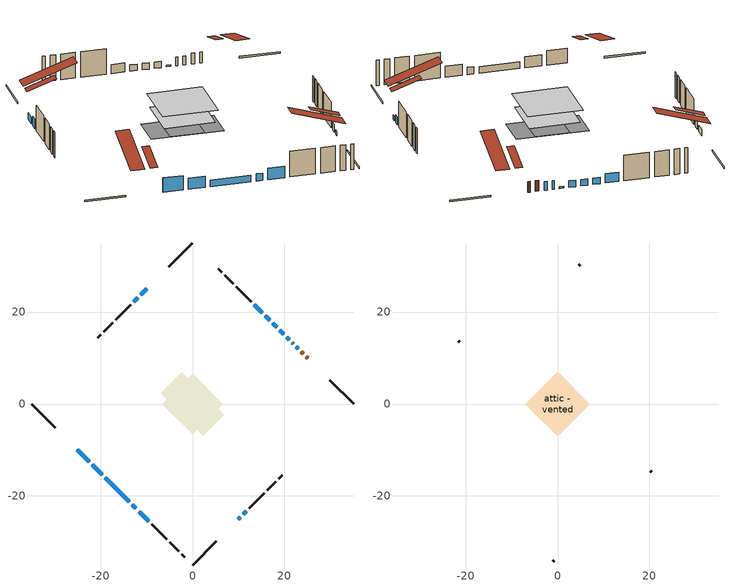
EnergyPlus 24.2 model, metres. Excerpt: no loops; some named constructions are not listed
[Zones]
conditioned space
 floor outside (Floor1 construction): -4.44,0 0,4.44 4.44,0 0,-4.44 z0
 floor adiabatic (AdiabaticFloorConstruction): -6.53,0 0,6.53 6.53,0 0,-6.53 z2.44
 floor foundation (Slab1 construction): -6.95,2.37 -2.37,6.95 6.95,-2.37 2.37,-6.95 z0
 wall outside (RimJoist1 construction): 0,-35.03 5.21,-29.82 / -35.03,0 -29.82,-5.21 / 0,35.03 -5.21,29.82 / 35.03,0 29.82,5.21 z0:0.3
 wall outside (AdiabaticWallConstruction 1): 25.04,9.99 24.74,10.29 / 24.09,10.95 23.64,11.39 z0:2.03
 wall outside (AdiabaticWallConstruction): -25.04,-9.99 -22.46,-12.58 z0:2.74; 22.99,12.05 22.61,12.43 / 21.95,13.08 21.7,13.33 z0:1.65; -21.8,-13.23 -19.64,-15.39 / -11.64,-23.39 -9.48,-25.55 z0:2.13; -18.99,-16.05 -13.81,-21.22 / 19.81,15.22 18.95,16.08 / -9.99,25.04 -11.28,23.75 / 18.29,16.74 17.43,17.6 / 16.78,18.26 15.84,19.19 z0:1.22; 21.05,13.99 20.47,14.56 z0:0.31; -13.16,-21.88 -12.3,-22.74 z0:1.38; 9.99,-25.04 10.37,-24.66 z0:0.89; 15.18,19.85 13.46,21.58 z0:1.73; -11.94,23.09 -12.8,22.23 z0:1.83; 11.02,-24.01 11.67,-23.36 z0:1.53
 wall outside (Wall1 construction): 12.33,-22.7 15.6,-19.44 / -8.83,-26.2 -5.56,-29.47 / -13.46,21.57 -16.73,18.31 / 12.8,22.23 9.54,25.5 z0:4.88
 wall outside (Wall2 construction): 16.25,-18.78 18.13,-16.9 / -4.9,-30.13 -3.02,-32.01 / -17.38,17.65 -19.27,15.77 / 8.88,26.15 7,28.04 z0:4.88
 wall outside (Wall3 construction): 18.79,-16.24 19.48,-15.56 / -2.37,-32.67 -1.68,-33.35 / -19.92,15.11 -20.61,14.42 / 6.34,28.69 5.65,29.38 z0:4.88
 window (WindowConstruction): -25.04,-9.99 -22.46,-12.58 z0:2.74
 window (WindowConstruction 14): 22.99,12.05 22.61,12.42 z0:1.65
 window (WindowConstruction 7): -21.8,-13.23 -19.64,-15.39 z0:2.13
 window (WindowConstruction 8): -18.99,-16.05 -13.81,-21.22 z0:1.22
 window (WindowConstruction 9): 21.95,13.08 21.7,13.33 z0:1.65
 window (WindowConstruction 10): 21.05,13.99 20.47,14.56 z0:0.3
 window (WindowConstruction 11): 19.81,15.22 18.95,16.08 z0:1.22
 window (WindowConstruction 12): -9.99,25.04 -11.28,23.75 z0:1.22
 window (WindowConstruction 13): -13.16,-21.88 -12.3,-22.74 z0:1.38
 window (WindowConstruction 1): -11.64,-23.39 -9.49,-25.55 z0:2.13
 window (WindowConstruction 15): 9.99,-25.04 10.37,-24.66 z0:0.89
 window (WindowConstruction 2): 18.29,16.74 17.43,17.6 z0:1.22
 window (WindowConstruction 3): 16.77,18.26 15.84,19.19 z0:1.22
 window (WindowConstruction 4): 15.18,19.85 13.46,21.57 z0:1.73
 window (WindowConstruction 5): -11.94,23.09 -12.8,22.23 z0:1.83
 window (WindowConstruction 6): 11.03,-24.01 11.67,-23.36 z0:1.52
 door (Door): 25.04,9.99 24.74,10.29 z0:2.03
 door (Door 1): 24.08,10.95 23.64,11.39 z0:2.03
 ceiling adiabatic (AdiabaticFloorConstruction): 0,-6.53 6.53,0 0,6.53 -6.53,0 z2.44
 roof outside (Roof2 construction): 9.33,-25.7,4.88 5.56,-21.93,6.65 4.57,-22.92,6.65 8.34,-26.69,4.88; -25.7,-9.33,4.88 -21.93,-5.56,6.65 -22.92,-4.57,6.65 -26.69,-8.34,4.88; -9.33,25.7,4.88 -5.56,21.93,6.65 -4.57,22.92,6.65 -8.34,26.69,4.88; 25.7,9.33,4.88 21.93,5.56,6.65 22.92,4.57,6.65 26.69,8.34,4.88
attic - vented
 floor to conditioned space (Floor2 construction Reversed): -7.07,0 0,7.07 7.07,0 0,-7.07 z4.88
 wall outside (Wall4 construction): 20.13,-14.9 20.5,-14.53 / -1.02,-34.01 -0.66,-34.38 / -21.27,13.77 -21.63,13.4 / 5,30.04 4.63,30.4 z0:4.88
 roof outside (Roof1 construction): 7.68,-27.35,4.88 0.8,-20.47,8.12 -1.01,-22.28,8.12 5.87,-29.16,4.88; -27.35,-7.68,4.88 -20.47,-0.8,8.12 -22.28,1.01,8.12 -29.16,-5.87,4.88; -7.68,27.35,4.88 -0.8,20.47,8.12 1.01,22.28,8.12 -5.87,29.16,4.88; 27.35,7.68,4.88 20.47,0.8,8.12 22.28,-1.01,8.12 29.16,5.87,4.88
[Material] Roughness=Rough; Thermal Absorptance=0.9
Name | Thickness {m} | Conductivity {W/m-K} | Density {kg/m3} | Specific Heat {J/kg-K} | Solar Absorptance | Visible Absorptance
ceiling loosefill ins | 0.254 | 0.0480833 | 16.02 | 1046.75 | 0.7 | 0.7
ceiling stud and cavity | 0.1397 | 0.678077 | 65.682 | 1177.47 | 0.7 | 0.7
gypsum board | 0.0127 | 0.160291 | 801 | 837.4 | 0.6 | 0.6
[Construction]
Floor2 construction: ceiling loosefill ins, ceiling stud and cavity, gypsum board
[EnergyManagementSystem:Program]
infil_program: Set p_m = 0.14; Set p_s = 0.22; Set s_m = 270; Set s_s = 370; Set z_m = 9.99744; Set z_s = 4.549600751176629; Set f_t = (((s_m/z_m)^p_m)*((z_s/s_s)^p_s)); Set Tdiff = tin_s-tout_s; Set dT = @Abs Tdiff; Set c = 0.0369; Set Cs = 0.092; Set Cw = 0.1517; Set n = 0.65; Set sft = (f_t*0.54); Set temp1 = ((c*Cw)*((sft*site_vw_s)^(2*n)))^2; Set Qinf = (((c*Cs*(dT^n))^2)+temp1)^0.5; Set Qinf = (@Max Qinf 0); Set mech_vent_house_fan_sensible_load_act = 0.0; Set mech_vent_house_fan_latent_load_act = 0.0; Set OASupInPb = out_pb_s; Set OASupInTemp = tout_s; Set OASupInW = out_wt_s; Set OASupRho = (@RhoAirFnPbTdbW OASupInPb OASupInTemp OASupInW); Set OASupCp = (@CpAirFnW OASupInW); Set OASupInEnth = (@HFnTdbW OASupInTemp OASupInW); Set ZoneTemp = tin_s; Set ZoneW = win_s; Set ZoneCp = (@CpAirFnW ZoneW); Set ZoneAirEnth = (@HFnTdbW ZoneTemp ZoneW); Set mech_vent_house_fan_cfis_act = 0.0; Set QWHV_cfis_sup = 0.0; Set QWHV_cfis_suppl_sup = 0.0; Set QWHV_cfis_suppl_exh = 0.0; Set Qrange = 0; Set Qrange = Qrange + 0.075 * mech_vent_range_fan_0_sch_s; Set Qbath = 0; Set Qdryer = 0; Set Qdryer = Qdryer + 0.00308 * clothes_dryer_exhaust_0_sch_s; Set QWHV_sup = 0.00933; Set QWHV_exh = 0.00933; Set Qsupply = QWHV_sup + QWHV_cfis_sup + QWHV_cfis_suppl_sup; Set Qexhaust = Qrange + Qbath + Qdryer + QWHV_exh + QWHV_cfis_suppl_exh; Set Qfan = (@Max Qexhaust Qsupply); Set Qducts = 0; If Qducts < 0; Set Qsupply = Qsupply - Qducts; Else; Set Qexhaust = Qexhaust + Qducts; EndIf; Set Qfan_with_ducts = (@Max Qexhaust Qsupply); Set Qimb = (@Abs (Qsupply - Qexhaust)); If Qinf + Qimb > 0; Set Qtot = Qfan_with_ducts + (Qinf^2) / (Qinf + Qimb); Else; Set Qtot = Qfan_with_ducts; EndIf; Set Qinf_adj = Qtot - Qfan; Set infil_flow_act = Qinf_adj; Set infil_program_Qinf = Qinf_adj; Set infil_program_Qfan = Qfan; Set Qload = Qfan; Set Effectiveness_Sens = 0.0; Set Effectiveness_Lat = 0.0; Set Fan_MFR = Qload * OASupRho; Set ZoneInEnth = OASupInEnth; Set ZoneInTemp = OASupInTemp; If Qload > 0; Set Effectiveness_Sens = Effectiveness_Sens + 0.0093 / Qload * 0.6879761465322242; Set Effectiveness_Lat = Effectiveness_Lat + 0.0093 / Qload * 0.0; EndIf; Set ERVCpMin = (@Min OASupCp ZoneCp); Set ERVSupOutTemp = OASupInTemp + ERVCpMin/OASupCp * Effectiveness_Sens * (ZoneTemp - OASupInTemp); Set ERVSupOutW = OASupInW + ERVCpMin/OASupCp * Effectiveness_Lat * (ZoneW - OASupInW); Set ERVSupOutEnth = (@HFnTdbW ERVSupOutTemp ERVSupOutW); Set ERVSensHeatTrans = Fan_MFR * OASupCp * (ERVSupOutTemp - OASupInTemp); Set ERVTotalHeatTrans = Fan_MFR * (ERVSupOutEnth - OASupInEnth); Set ERVLatHeatTrans = ERVTotalHeatTrans - ERVSensHeatTrans; Set ZoneInEnth = ERVSupOutEnth; Set ZoneInTemp = ERVSupOutTemp; Set FanTotalToCond = Fan_MFR * (ZoneInEnth - ZoneAirEnth); Set FanSensToCond = Fan_MFR * ZoneCp * (ZoneInTemp - ZoneTemp); Set FanLatToCond = FanTotalToCond - FanSensToCond; Set mech_vent_house_fan_sensible_load_act = mech_vent_house_fan_sensible_load_act + FanSensToCond; Set mech_vent_house_fan_latent_load_act = mech_vent_house_fan_latent_load_act + FanLatToCond
total_loads_program: Set loads_htg_tot = 0; Set loads_clg_tot = 0; If htg_load_cond > 0; Set loads_htg_tot = loads_htg_tot + (htg_load_cond - clg_load_cond) * 1.0; EndIf; Set loads_htg_tot = (@Max loads_htg_tot 0); If clg_load_cond > 0; Set loads_clg_tot = loads_clg_tot + (clg_load_cond - htg_load_cond) * 0.0; EndIf; Set loads_clg_tot = (@Max loads_clg_tot 0)
unit_heater_supply_fan_disaggregate_program: Set unit_heater_supply_fan_primary_htg = 0; If unit_heater_htg_coil_s > 0; Set unit_heater_supply_fan_primary_htg = unit_heater_supply_fan_s; EndIf
unmet_hours_program: Set htg_unmet_hours = 0; Set clg_unmet_hours = 0; Set unit_htg_unmet_hours = 0; If ((DayOfYear >= 1) && (DayOfYear <= 365)); Set unit_htg_unmet_hours = unit_htg_unmet_hours + conditioned_space_htg_unmet_s; If unit_htg_unmet_hours > htg_unmet_hours; Set htg_unmet_hours = unit_htg_unmet_hours; EndIf; EndIf
water_heater_EC_adj: If WarmupFlag == 0; Set dhw_e_cons = water_heater_energy + water_heater_on_cycle_parasitic + water_heater_off_cycle_parasitic; Set water_heater_ec_adj_act = 0.0 * dhw_e_cons / 1; EndIf
[EnergyManagementSystem:ProgramCallingManager]
boiler_hydronic_pump_disaggregate_program_calling_manager: EndOfSystemTimestepBeforeHVACReporting; boiler_hydronic_pump_disaggregate_program
boiler_hydronic_pump_power_program_calling_manager: EndOfSystemTimestepBeforeHVACReporting; boiler_hydronic_pump_power_program
component_loads_program_calling_manager: EndOfZoneTimestepAfterZoneReporting; component_loads_program
fridge_schedule_program_calling_manager: BeginZoneTimestepAfterInitHeatBalance; fridge_schedule_program
infil_program_calling_manager: BeginZoneTimestepAfterInitHeatBalance; infil_program
natural_vent_program_calling_manager: BeginZoneTimestepAfterInitHeatBalance; natural_vent_program
total_airflows_program_calling_manager: EndOfZoneTimestepAfterZoneReporting; total_airflows_program
total_loads_program_calling_manager: EndOfZoneTimestepAfterZoneReporting; total_loads_program
unit_heater_supply_fan_disaggregate_program_calling_manager: EndOfSystemTimestepBeforeHVACReporting; unit_heater_supply_fan_disaggregate_program
unmet_hours_program_calling_manager: EndOfZoneTimestepBeforeZoneReporting; unmet_hours_program
water_heater_EC_adj_ProgramManager: EndOfSystemTimestepBeforeHVACReporting; water_heater_EC_adj
[EnergyManagementSystem:OutputVariable] Type of Data in Variable=Summed
Name | EMS Variable | Update Frequency | EMS Program or Subroutine | Units
boiler hydronic pump disaggregate htg primary | boiler_hydronic_pump_primary_htg | SystemTimestep | boiler_hydronic_pump_disaggregate_program | J
unit heater supply fan disaggregate htg primary | unit_heater_supply_fan_primary_htg | SystemTimestep | unit_heater_supply_fan_disaggregate_program | J
loads_htg_tot_peakload_outvar; loads_htg_tot_annual_outvar; Energy Management System Output Variable 1; Energy Management System Output Variable 45 | loads_htg_tot | ZoneTimestep | total_loads_program | J
loads_clg_tot_peakload_outvar; loads_clg_tot_annual_outvar; Energy Management System Output Variable 2; Energy Management System Output Variable 46 | loads_clg_tot | ZoneTimestep | total_loads_program | J
htg_unmet_hours_annual_outvar; Energy Management System Output Variable 3 | htg_unmet_hours | ZoneTimestep | unmet_hours_program | hr
clg_unmet_hours_annual_outvar; Energy Management System Output Variable 4 | clg_unmet_hours | ZoneTimestep | unmet_hours_program | hr
loads_htg_roofs_annual_outvar; Energy Management System Output Variable 5 | loads_htg_roofs | ZoneTimestep | component_loads_program | J
loads_htg_ceilings_annual_outvar; Energy Management System Output Variable 6 | loads_htg_ceilings | ZoneTimestep | component_loads_program | J
loads_htg_walls_annual_outvar; Energy Management System Output Variable 7 | loads_htg_walls | ZoneTimestep | component_loads_program | J
loads_htg_rim_joists_annual_outvar; Energy Management System Output Variable 8 | loads_htg_rim_joists | ZoneTimestep | component_loads_program | J
loads_htg_foundation_walls_annual_outvar; Energy Management System Output Variable 9 | loads_htg_foundation_walls | ZoneTimestep | component_loads_program | J
loads_htg_doors_annual_outvar; Energy Management System Output Variable 10 | loads_htg_doors | ZoneTimestep | component_loads_program | J
loads_htg_windows_conduction_annual_outvar; Energy Management System Output Variable 11 | loads_htg_windows_conduction | ZoneTimestep | component_loads_program | J
loads_htg_windows_solar_annual_outvar; Energy Management System Output Variable 12 | loads_htg_windows_solar | ZoneTimestep | component_loads_program | J
loads_htg_skylights_conduction_annual_outvar; Energy Management System Output Variable 13 | loads_htg_skylights_conduction | ZoneTimestep | component_loads_program | J
loads_htg_skylights_solar_annual_outvar; Energy Management System Output Variable 14 | loads_htg_skylights_solar | ZoneTimestep | component_loads_program | J
loads_htg_floors_annual_outvar; Energy Management System Output Variable 15 | loads_htg_floors | ZoneTimestep | component_loads_program | J
loads_htg_slabs_annual_outvar; Energy Management System Output Variable 16 | loads_htg_slabs | ZoneTimestep | component_loads_program | J
loads_htg_internal_mass_annual_outvar; Energy Management System Output Variable 17 | loads_htg_internal_mass | ZoneTimestep | component_loads_program | J
loads_htg_infil_annual_outvar; Energy Management System Output Variable 18 | loads_htg_infil | ZoneTimestep | component_loads_program | J
loads_htg_natvent_annual_outvar; Energy Management System Output Variable 19 | loads_htg_natvent | ZoneTimestep | component_loads_program | J
loads_htg_mechvent_annual_outvar; Energy Management System Output Variable 20 | loads_htg_mechvent | ZoneTimestep | component_loads_program | J
loads_htg_whf_annual_outvar; Energy Management System Output Variable 21 | loads_htg_whf | ZoneTimestep | component_loads_program | J
loads_htg_ducts_annual_outvar; Energy Management System Output Variable 22 | loads_htg_ducts | ZoneTimestep | component_loads_program | J
loads_htg_intgains_annual_outvar; Energy Management System Output Variable 23 | loads_htg_intgains | ZoneTimestep | component_loads_program | J
loads_htg_lighting_annual_outvar; Energy Management System Output Variable 24 | loads_htg_lighting | ZoneTimestep | component_loads_program | J
loads_clg_roofs_annual_outvar; Energy Management System Output Variable 25 | loads_clg_roofs | ZoneTimestep | component_loads_program | J
loads_clg_ceilings_annual_outvar; Energy Management System Output Variable 26 | loads_clg_ceilings | ZoneTimestep | component_loads_program | J
loads_clg_walls_annual_outvar; Energy Management System Output Variable 27 | loads_clg_walls | ZoneTimestep | component_loads_program | J
loads_clg_rim_joists_annual_outvar; Energy Management System Output Variable 28 | loads_clg_rim_joists | ZoneTimestep | component_loads_program | J
loads_clg_foundation_walls_annual_outvar; Energy Management System Output Variable 29 | loads_clg_foundation_walls | ZoneTimestep | component_loads_program | J
loads_clg_doors_annual_outvar; Energy Management System Output Variable 30 | loads_clg_doors | ZoneTimestep | component_loads_program | J
loads_clg_windows_conduction_annual_outvar; Energy Management System Output Variable 31 | loads_clg_windows_conduction | ZoneTimestep | component_loads_program | J
loads_clg_windows_solar_annual_outvar; Energy Management System Output Variable 32 | loads_clg_windows_solar | ZoneTimestep | component_loads_program | J
loads_clg_skylights_conduction_annual_outvar; Energy Management System Output Variable 33 | loads_clg_skylights_conduction | ZoneTimestep | component_loads_program | J
loads_clg_skylights_solar_annual_outvar; Energy Management System Output Variable 34 | loads_clg_skylights_solar | ZoneTimestep | component_loads_program | J
loads_clg_floors_annual_outvar; Energy Management System Output Variable 35 | loads_clg_floors | ZoneTimestep | component_loads_program | J
loads_clg_slabs_annual_outvar; Energy Management System Output Variable 36 | loads_clg_slabs | ZoneTimestep | component_loads_program | J
loads_clg_internal_mass_annual_outvar; Energy Management System Output Variable 37 | loads_clg_internal_mass | ZoneTimestep | component_loads_program | J
loads_clg_infil_annual_outvar; Energy Management System Output Variable 38 | loads_clg_infil | ZoneTimestep | component_loads_program | J
loads_clg_natvent_annual_outvar; Energy Management System Output Variable 39 | loads_clg_natvent | ZoneTimestep | component_loads_program | J
loads_clg_mechvent_annual_outvar; Energy Management System Output Variable 40 | loads_clg_mechvent | ZoneTimestep | component_loads_program | J
loads_clg_whf_annual_outvar; Energy Management System Output Variable 41 | loads_clg_whf | ZoneTimestep | component_loads_program | J
loads_clg_ducts_annual_outvar; Energy Management System Output Variable 42 | loads_clg_ducts | ZoneTimestep | component_loads_program | J
loads_clg_intgains_annual_outvar; Energy Management System Output Variable 43 | loads_clg_intgains | ZoneTimestep | component_loads_program | J
loads_clg_lighting_annual_outvar; Energy Management System Output Variable 44 | loads_clg_lighting | ZoneTimestep | component_loads_program | J
[Schedule:Day:Interval]
interior lighting schedule day: No, 01:00, 0.108182, 04:00, 0.0901515, 05:00, 0.0991667, 06:00, 0.162273, 07:00, 0.270455, 08:00, 0.342576, 10:00, 0.369621, 11:00, 0.351591, 12:00, 0.333561, 13:00, 0.324545, 14:00, 0.31553, 15:00, 0.333561, 16:00, 0.369621, 17:00, 0.450758, 18:00, 0.585985, 19:00, 0.775303, 20:00, 0.955606, 21:00, 0.991667, 22:00, 0.712197, 23:00, 0.360606, 24:00, 0.162273
interior lighting schedule day 1: No, 01:00, 0.100909, 04:00, 0.0840909, 05:00, 0.0925, 06:00, 0.151364, 07:00, 0.252273, 08:00, 0.319545, 10:00, 0.344773, 11:00, 0.327955, 12:00, 0.311136, 13:00, 0.302727, 14:00, 0.294318, 15:00, 0.311136, 16:00, 0.344773, 17:00, 0.420455, 18:00, 0.546591, 19:00, 0.723182, 20:00, 0.891364, 21:00, 0.925, 22:00, 0.664318, 23:00, 0.336364, 24:00, 0.151364
interior lighting schedule day 2: No, 01:00, 0.0927273, 04:00, 0.0772727, 05:00, 0.085, 06:00, 0.139091, 07:00, 0.231818, 08:00, 0.293636, 10:00, 0.316818, 11:00, 0.301364, 12:00, 0.285909, 13:00, 0.278182, 14:00, 0.270455, 15:00, 0.285909, 16:00, 0.316818, 17:00, 0.386364, 18:00, 0.502273, 19:00, 0.664545, 20:00, 0.819091, 21:00, 0.85, 22:00, 0.610455, 23:00, 0.309091, 24:00, 0.139091
interior lighting schedule day 3: No, 01:00, 0.0845455, 04:00, 0.0704545, 05:00, 0.0775, 06:00, 0.126818, 07:00, 0.211364, 08:00, 0.267727, 10:00, 0.288864, 11:00, 0.274773, 12:00, 0.260682, 13:00, 0.253636, 14:00, 0.246591, 15:00, 0.260682, 16:00, 0.288864, 17:00, 0.352273, 18:00, 0.457955, 19:00, 0.605909, 20:00, 0.746818, 21:00, 0.775, 22:00, 0.556591, 23:00, 0.281818, 24:00, 0.126818
interior lighting schedule day 4: No, 01:00, 0.0763636, 04:00, 0.0636364, 05:00, 0.07, 06:00, 0.114545, 07:00, 0.190909, 08:00, 0.241818, 10:00, 0.260909, 11:00, 0.248182, 12:00, 0.235455, 13:00, 0.229091, 14:00, 0.222727, 15:00, 0.235455, 16:00, 0.260909, 17:00, 0.318182, 18:00, 0.413636, 19:00, 0.547273, 20:00, 0.674545, 21:00, 0.7, 22:00, 0.502727, 23:00, 0.254545, 24:00, 0.114545
interior lighting schedule day 5: No, 01:00, 0.0727273, 04:00, 0.0606061, 05:00, 0.0666667, 06:00, 0.109091, 07:00, 0.181818, 08:00, 0.230303, 10:00, 0.248485, 11:00, 0.236364, 12:00, 0.224242, 13:00, 0.218182, 14:00, 0.212121, 15:00, 0.224242, 16:00, 0.248485, 17:00, 0.30303, 18:00, 0.393939, 19:00, 0.521212, 20:00, 0.642424, 21:00, 0.666667, 22:00, 0.478788, 23:00, 0.242424, 24:00, 0.109091
interior lighting schedule day 6: No, 01:00, 0.0745455, 04:00, 0.0621212, 05:00, 0.0683333, 06:00, 0.111818, 07:00, 0.186364, 08:00, 0.236061, 10:00, 0.254697, 11:00, 0.242273, 12:00, 0.229848, 13:00, 0.223636, 14:00, 0.217424, 15:00, 0.229848, 16:00, 0.254697, 17:00, 0.310606, 18:00, 0.403788, 19:00, 0.534242, 20:00, 0.658485, 21:00, 0.683333, 22:00, 0.490758, 23:00, 0.248485, 24:00, 0.111818
interior lighting schedule day 7: No, 01:00, 0.08, 04:00, 0.0666667, 05:00, 0.0733333, 06:00, 0.12, 07:00, 0.2, 08:00, 0.253333, 10:00, 0.273333, 11:00, 0.26, 12:00, 0.246667, 13:00, 0.24, 14:00, 0.233333, 15:00, 0.246667, 16:00, 0.273333, 17:00, 0.333333, 18:00, 0.433333, 19:00, 0.573333, 20:00, 0.706667, 21:00, 0.733333, 22:00, 0.526667, 23:00, 0.266667, 24:00, 0.12
interior lighting schedule day 8: No, 01:00, 0.0890909, 04:00, 0.0742424, 05:00, 0.0816667, 06:00, 0.133636, 07:00, 0.222727, 08:00, 0.282121, 10:00, 0.304394, 11:00, 0.289545, 12:00, 0.274697, 13:00, 0.267273, 14:00, 0.259848, 15:00, 0.274697, 16:00, 0.304394, 17:00, 0.371212, 18:00, 0.482576, 19:00, 0.638485, 20:00, 0.78697, 21:00, 0.816667, 22:00, 0.586515, 23:00, 0.29697, 24:00, 0.133636
interior lighting schedule day 9: No, 01:00, 0.0972727, 04:00, 0.0810606, 05:00, 0.0891667, 06:00, 0.145909, 07:00, 0.243182, 08:00, 0.30803, 10:00, 0.332348, 11:00, 0.316136, 12:00, 0.299924, 13:00, 0.291818, 14:00, 0.283712, 15:00, 0.299924, 16:00, 0.332348, 17:00, 0.405303, 18:00, 0.526894, 19:00, 0.697121, 20:00, 0.859242, 21:00, 0.891667, 22:00, 0.640379, 23:00, 0.324242, 24:00, 0.145909
interior lighting schedule day 10: No, 01:00, 0.105455, 04:00, 0.0878788, 05:00, 0.0966667, 06:00, 0.158182, 07:00, 0.263636, 08:00, 0.333939, 10:00, 0.360303, 11:00, 0.342727, 12:00, 0.325152, 13:00, 0.316364, 14:00, 0.307576, 15:00, 0.325152, 16:00, 0.360303, 17:00, 0.439394, 18:00, 0.571212, 19:00, 0.755758, 20:00, 0.931515, 21:00, 0.966667, 22:00, 0.694242, 23:00, 0.351515, 24:00, 0.158182
interior lighting schedule day 11: No, 01:00, 0.109091, 04:00, 0.0909091, 05:00, 0.1, 06:00, 0.163636, 07:00, 0.272727, 08:00, 0.345455, 10:00, 0.372727, 11:00, 0.354545, 12:00, 0.336364, 13:00, 0.327273, 14:00, 0.318182, 15:00, 0.336364, 16:00, 0.372727, 17:00, 0.454545, 18:00, 0.590909, 19:00, 0.781818, 20:00, 0.963636, 21:00, 1, 22:00, 0.718182, 23:00, 0.363636, 24:00, 0.163636
interior lighting schedule default day; occupants schedule default day; clothes dryer schedule default day; cooking range schedule default day; mech vent range fan 0 schedule default day; misc plug loads schedule default day; general water use schedule default day; clothes dryer exhaust 0 schedule default day; cooling season schedule day; cooling season schedule day 2; cooling season schedule default day; exterior lighting schedule default day; natural vent schedule default day: No, 24:00, 0
occupants schedule day: No, 05:00, 0.426829, 06:00, 0.719512, 07:00, 1, 08:00, 0.670732, 09:00, 0.329268, 14:00, 0.170732, 15:00, 0.231707, 16:00, 0.329268, 17:00, 0.5, 18:00, 0.670732, 19:00, 0.829268, 21:00, 1, 22:00, 0.853659, 23:00, 0.646341, 24:00, 0.426829
clothes dryer schedule day; clothes dryer exhaust 0 schedule day: No, 01:00, 0.123457, 02:00, 0.0740741, 03:00, 0.0493827, 04:00, 0.0246914, 05:00, 0.0493827, 06:00, 0.0740741, 07:00, 0.197531, 08:00, 0.395062, 09:00, 0.592593, 10:00, 0.839506, 11:00, 0.962963, 12:00, 1, 13:00, 0.91358, 14:00, 0.82716, 15:00, 0.716049, 16:00, 0.753086, 17:00, 0.679012, 18:00, 0.666667, 20:00, 0.62963, 21:00, 0.641975, 22:00, 0.666667, 23:00, 0.54321, 24:00, 0.296296
cooking range schedule day: No, 05:00, 0.0597015, 06:00, 0.11194, 07:00, 0.171642, 08:00, 0.291045, 11:00, 0.343284, 12:00, 0.402985, 13:00, 0.462687, 14:00, 0.343284, 15:00, 0.291045, 16:00, 0.402985, 17:00, 0.567164, 18:00, 1, 19:00, 0.850746, 20:00, 0.432836, 21:00, 0.291045, 22:00, 0.231343, 23:00, 0.171642, 24:00, 0.11194
mech vent range fan 0 schedule day: No, 18:00, 0, 19:00, 1, 20:00, 0.2, 24:00, 0
misc plug loads schedule day: No, 06:00, 0.705882, 07:00, 0.745098, 08:00, 0.803922, 15:00, 0.823529, 16:00, 0.862745, 17:00, 0.921569, 18:00, 0.980392, 19:00, 1, 20:00, 0.980392, 21:00, 0.941176, 22:00, 0.862745, 23:00, 0.784314, 24:00, 0.72549
general water use schedule day: No, 01:00, 0.315068, 03:00, 0.287671, 04:00, 0.342466, 05:00, 0.369863, 06:00, 0.520548, 07:00, 0.60274, 08:00, 0.534247, 10:00, 0.506849, 11:00, 0.465753, 14:00, 0.479452, 15:00, 0.534247, 16:00, 0.589041, 17:00, 0.69863, 18:00, 0.876712, 19:00, 0.890411, 20:00, 0.986301, 21:00, 1, 22:00, 0.863014, 23:00, 0.616438, 24:00, 0.465753
cooling season schedule day 1: No, 24:00, 1
exterior lighting schedule day: No, 01:00, 0.566667, 03:00, 0.524167, 05:00, 0.495833, 06:00, 0.5525, 07:00, 0.623333, 08:00, 0.580833, 09:00, 0.439167, 10:00, 0.354167, 12:00, 0.34, 13:00, 0.354167, 14:00, 0.396667, 15:00, 0.425, 16:00, 0.495833, 17:00, 0.623333, 18:00, 0.793333, 19:00, 0.906667, 20:00, 0.963333, 21:00, 0.991667, 22:00, 0.920833, 23:00, 0.793333, 24:00, 0.665833
exterior lighting schedule day 1: No, 01:00, 0.528571, 03:00, 0.488929, 05:00, 0.4625, 06:00, 0.515357, 07:00, 0.581429, 08:00, 0.541786, 09:00, 0.409643, 10:00, 0.330357, 12:00, 0.317143, 13:00, 0.330357, 14:00, 0.37, 15:00, 0.396429, 16:00, 0.4625, 17:00, 0.581429, 18:00, 0.74, 19:00, 0.845714, 20:00, 0.898571, 21:00, 0.925, 22:00, 0.858929, 23:00, 0.74, 24:00, 0.621071
exterior lighting schedule day 10: No, 01:00, 0.552381, 03:00, 0.510952, 05:00, 0.483333, 06:00, 0.538571, 07:00, 0.607619, 08:00, 0.56619, 09:00, 0.428095, 10:00, 0.345238, 12:00, 0.331429, 13:00, 0.345238, 14:00, 0.386667, 15:00, 0.414286, 16:00, 0.483333, 17:00, 0.607619, 18:00, 0.773333, 19:00, 0.88381, 20:00, 0.939048, 21:00, 0.966667, 22:00, 0.897619, 23:00, 0.773333, 24:00, 0.649048
exterior lighting schedule day 11: No, 01:00, 0.571429, 03:00, 0.528571, 05:00, 0.5, 06:00, 0.557143, 07:00, 0.628571, 08:00, 0.585714, 09:00, 0.442857, 10:00, 0.357143, 12:00, 0.342857, 13:00, 0.357143, 14:00, 0.4, 15:00, 0.428571, 16:00, 0.5, 17:00, 0.628571, 18:00, 0.8, 19:00, 0.914286, 20:00, 0.971429, 21:00, 1, 22:00, 0.928571, 23:00, 0.8, 24:00, 0.671429
exterior lighting schedule day 2: No, 01:00, 0.485714, 03:00, 0.449286, 05:00, 0.425, 06:00, 0.473571, 07:00, 0.534286, 08:00, 0.497857, 09:00, 0.376429, 10:00, 0.303571, 12:00, 0.291429, 13:00, 0.303571, 14:00, 0.34, 15:00, 0.364286, 16:00, 0.425, 17:00, 0.534286, 18:00, 0.68, 19:00, 0.777143, 20:00, 0.825714, 21:00, 0.85, 22:00, 0.789286, 23:00, 0.68, 24:00, 0.570714
exterior lighting schedule day 3: No, 01:00, 0.442857, 03:00, 0.409643, 05:00, 0.3875, 06:00, 0.431786, 07:00, 0.487143, 08:00, 0.453929, 09:00, 0.343214, 10:00, 0.276786, 12:00, 0.265714, 13:00, 0.276786, 14:00, 0.31, 15:00, 0.332143, 16:00, 0.3875, 17:00, 0.487143, 18:00, 0.62, 19:00, 0.708571, 20:00, 0.752857, 21:00, 0.775, 22:00, 0.719643, 23:00, 0.62, 24:00, 0.520357
exterior lighting schedule day 4: No, 01:00, 0.4, 03:00, 0.37, 05:00, 0.35, 06:00, 0.39, 07:00, 0.44, 08:00, 0.41, 09:00, 0.31, 10:00, 0.25, 12:00, 0.24, 13:00, 0.25, 14:00, 0.28, 15:00, 0.3, 16:00, 0.35, 17:00, 0.44, 18:00, 0.56, 19:00, 0.64, 20:00, 0.68, 21:00, 0.7, 22:00, 0.65, 23:00, 0.56, 24:00, 0.47
exterior lighting schedule day 5: No, 01:00, 0.380952, 03:00, 0.352381, 05:00, 0.333333, 06:00, 0.371429, 07:00, 0.419048, 08:00, 0.390476, 09:00, 0.295238, 10:00, 0.238095, 12:00, 0.228571, 13:00, 0.238095, 14:00, 0.266667, 15:00, 0.285714, 16:00, 0.333333, 17:00, 0.419048, 18:00, 0.533333, 19:00, 0.609524, 20:00, 0.647619, 21:00, 0.666667, 22:00, 0.619048, 23:00, 0.533333, 24:00, 0.447619
exterior lighting schedule day 6: No, 01:00, 0.390476, 03:00, 0.36119, 05:00, 0.341667, 06:00, 0.380714, 07:00, 0.429524, 08:00, 0.400238, 09:00, 0.302619, 10:00, 0.244048, 12:00, 0.234286, 13:00, 0.244048, 14:00, 0.273333, 15:00, 0.292857, 16:00, 0.341667, 17:00, 0.429524, 18:00, 0.546667, 19:00, 0.624762, 20:00, 0.66381, 21:00, 0.683333, 22:00, 0.634524, 23:00, 0.546667, 24:00, 0.45881
exterior lighting schedule day 7: No, 01:00, 0.419048, 03:00, 0.387619, 05:00, 0.366667, 06:00, 0.408571, 07:00, 0.460952, 08:00, 0.429524, 09:00, 0.324762, 10:00, 0.261905, 12:00, 0.251429, 13:00, 0.261905, 14:00, 0.293333, 15:00, 0.314286, 16:00, 0.366667, 17:00, 0.460952, 18:00, 0.586667, 19:00, 0.670476, 20:00, 0.712381, 21:00, 0.733333, 22:00, 0.680952, 23:00, 0.586667, 24:00, 0.492381
exterior lighting schedule day 8: No, 01:00, 0.466667, 03:00, 0.431667, 05:00, 0.408333, 06:00, 0.455, 07:00, 0.513333, 08:00, 0.478333, 09:00, 0.361667, 10:00, 0.291667, 12:00, 0.28, 13:00, 0.291667, 14:00, 0.326667, 15:00, 0.35, 16:00, 0.408333, 17:00, 0.513333, 18:00, 0.653333, 19:00, 0.746667, 20:00, 0.793333, 21:00, 0.816667, 22:00, 0.758333, 23:00, 0.653333, 24:00, 0.548333
exterior lighting schedule day 9: No, 01:00, 0.509524, 03:00, 0.47131, 05:00, 0.445833, 06:00, 0.496786, 07:00, 0.560476, 08:00, 0.522262, 09:00, 0.394881, 10:00, 0.318452, 12:00, 0.305714, 13:00, 0.318452, 14:00, 0.356667, 15:00, 0.382143, 16:00, 0.445833, 17:00, 0.560476, 18:00, 0.713333, 19:00, 0.815238, 20:00, 0.86619, 21:00, 0.891667, 22:00, 0.827976, 23:00, 0.713333, 24:00, 0.59869
[Schedule:Week:Daily]
clothes dryer exhaust 0 schedule Week Rule - Jan1-Dec31: clothes dryer exhaust 0 schedule day, clothes dryer exhaust 0 schedule day, clothes dryer exhaust 0 schedule day, clothes dryer exhaust 0 schedule day, clothes dryer exhaust 0 schedule day, clothes dryer exhaust 0 schedule day, clothes dryer exhaust 0 schedule day, clothes dryer exhaust 0 schedule default day, clothes dryer exhaust 0 schedule default day, clothes dryer exhaust 0 schedule default day, clothes dryer exhaust 0 schedule default day, clothes dryer exhaust 0 schedule default day
cooling season schedule Week Rule - Jan1-May26: cooling season schedule day, cooling season schedule day, cooling season schedule day, cooling season schedule day, cooling season schedule day, cooling season schedule day, cooling season schedule day, cooling season schedule default day, cooling season schedule default day, cooling season schedule default day, cooling season schedule default day, cooling season schedule default day
cooling season schedule Week Rule - May27-Jun2: cooling season schedule day, cooling season schedule day, cooling season schedule day, cooling season schedule day, cooling season schedule day, cooling season schedule day 1, cooling season schedule day 1, cooling season schedule default day, cooling season schedule default day, cooling season schedule default day, cooling season schedule default day, cooling season schedule default day
cooling season schedule Week Rule - Jun3-Aug25: cooling season schedule day 1, cooling season schedule day 1, cooling season schedule day 1, cooling season schedule day 1, cooling season schedule day 1, cooling season schedule day 1, cooling season schedule day 1, cooling season schedule default day, cooling season schedule default day, cooling season schedule default day, cooling season schedule default day, cooling season schedule default day
cooling season schedule Week Rule - Aug26-Sep1: cooling season schedule day 1, cooling season schedule day 1, cooling season schedule day 1, cooling season schedule day 1, cooling season schedule day 1, cooling season schedule day 1, cooling season schedule day 2, cooling season schedule default day, cooling season schedule default day, cooling season schedule default day, cooling season schedule default day, cooling season schedule default day
cooling season schedule Week Rule - Sep2-Dec31: cooling season schedule day 2, cooling season schedule day 2, cooling season schedule day 2, cooling season schedule day 2, cooling season schedule day 2, cooling season schedule day 2, cooling season schedule day 2, cooling season schedule default day, cooling season schedule default day, cooling season schedule default day, cooling season schedule default day, cooling season schedule default day
exterior lighting schedule Week Rule - Sep30-Oct6: exterior lighting schedule day 8, exterior lighting schedule day 9, exterior lighting schedule day 9, exterior lighting schedule day 9, exterior lighting schedule day 9, exterior lighting schedule day 9, exterior lighting schedule day 9, exterior lighting schedule default day, exterior lighting schedule default day, exterior lighting schedule default day, exterior lighting schedule default day, exterior lighting schedule default day
exterior lighting schedule Week Rule - Oct7-Oct27: exterior lighting schedule day 9, exterior lighting schedule day 9, exterior lighting schedule day 9, exterior lighting schedule day 9, exterior lighting schedule day 9, exterior lighting schedule day 9, exterior lighting schedule day 9, exterior lighting schedule default day, exterior lighting schedule default day, exterior lighting schedule default day, exterior lighting schedule default day, exterior lighting schedule default day
exterior lighting schedule Week Rule - Oct28-Nov3: exterior lighting schedule day 9, exterior lighting schedule day 9, exterior lighting schedule day 9, exterior lighting schedule day 9, exterior lighting schedule day 10, exterior lighting schedule day 10, exterior lighting schedule day 10, exterior lighting schedule default day, exterior lighting schedule default day, exterior lighting schedule default day, exterior lighting schedule default day, exterior lighting schedule default day
exterior lighting schedule Week Rule - Nov4-Nov24: exterior lighting schedule day 10, exterior lighting schedule day 10, exterior lighting schedule day 10, exterior lighting schedule day 10, exterior lighting schedule day 10, exterior lighting schedule day 10, exterior lighting schedule day 10, exterior lighting schedule default day, exterior lighting schedule default day, exterior lighting schedule default day, exterior lighting schedule default day, exterior lighting schedule default day
exterior lighting schedule Week Rule - Nov25-Dec1: exterior lighting schedule day 10, exterior lighting schedule day 10, exterior lighting schedule day 10, exterior lighting schedule day 10, exterior lighting schedule day 10, exterior lighting schedule day 10, exterior lighting schedule day 11, exterior lighting schedule default day, exterior lighting schedule default day, exterior lighting schedule default day, exterior lighting schedule default day, exterior lighting schedule default day
exterior lighting schedule Week Rule - Dec2-Dec31: exterior lighting schedule day 11, exterior lighting schedule day 11, exterior lighting schedule day 11, exterior lighting schedule day 11, exterior lighting schedule day 11, exterior lighting schedule day 11, exterior lighting schedule day 11, exterior lighting schedule default day, exterior lighting schedule default day, exterior lighting schedule default day, exterior lighting schedule default day, exterior lighting schedule default day
natural vent schedule Week Rule - Jan1-Dec31: natural vent schedule default day, natural vent schedule default day, natural vent schedule default day, natural vent schedule default day, natural vent schedule default day, natural vent schedule default day, natural vent schedule default day, natural vent schedule default day, natural vent schedule default day, natural vent schedule default day, natural vent schedule default day, natural vent schedule default day
[Schedule:Year]
clothes dryer exhaust 0 schedule: clothes dryer exhaust 0 schedule Week Rule - Jan1-Dec31, 1, 1, 12, 31
cooling season schedule: cooling season schedule Week Rule - Jan1-May26, 1, 1, 5, 26, cooling season schedule Week Rule - May27-Jun2, 5, 27, 6, 2, cooling season schedule Week Rule - Jun3-Aug25, 6, 3, 8, 25, cooling season schedule Week Rule - Aug26-Sep1, 8, 26, 9, 1, cooling season schedule Week Rule - Sep2-Dec31, 9, 2, 12, 31
natural vent schedule: natural vent schedule Week Rule - Jan1-Dec31, 1, 1, 12, 31
